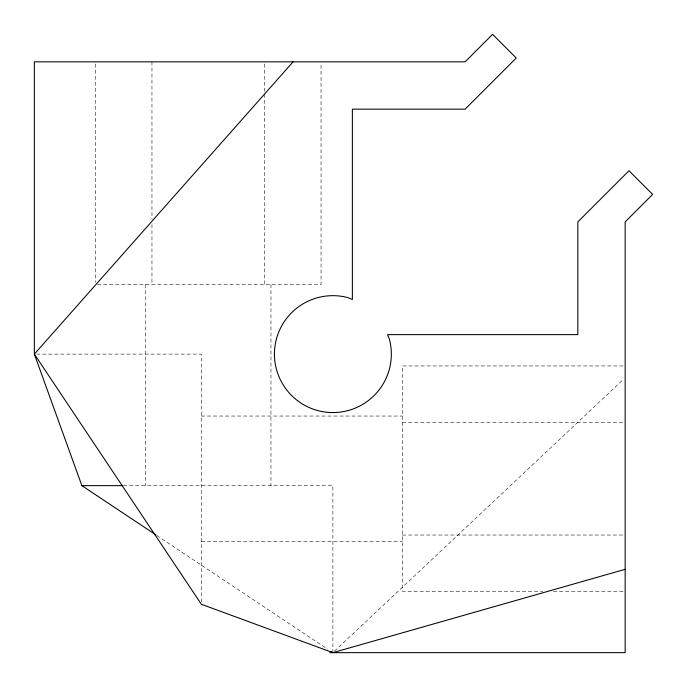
<?xml version="1.0" encoding="UTF-8"?>
<svg xmlns="http://www.w3.org/2000/svg" width="687" height="687" viewBox="0 0 687 687"><rect width="100%" height="100%" fill="white"/><g stroke="black" fill="none" stroke-linecap="round" stroke-linejoin="round"><path stroke-width="0.52" stroke-dasharray="3.44 2.58" d="M334.449 651.182L623.598 379.181M97.511 284.521L321.052 284.521L321.052 63.985M36.488 354.114L201.36 354.114L201.36 604.259M623.015 365.948L402.479 365.948L402.479 591.413L542.721 591.413M201.36 416.047L402.479 416.047M402.479 422.307L623.015 422.307M123.48 485.64L332.886 485.64L332.886 652.65M402.479 535.044L623.015 535.044M201.36 541.304L402.479 541.304M553.43 591.413L623.015 591.413M156.902 535.559L327.527 649.086M270.953 284.521L270.953 485.64M264.693 63.985L264.693 284.521M151.956 61.839L151.956 219.222M151.956 224.572L151.956 284.521M145.696 284.521L145.696 485.64M95.587 63.985L95.587 282.383"/><path stroke-width="1.03" d="M293.066 61.839L34.35 354.114L81.865 485.64L156.009 534.967M329.751 652.65L625.161 652.65L625.161 221.892L652.65 194.404L628.991 170.745L577.836 221.892L577.836 334.629L387.545 334.629L389.349 338.983A58.455 58.455 0 0 1 337.978 412.346A58.455 58.455 0 0 1 274.654 349.022A58.455 58.455 0 0 1 348.017 297.651L352.371 299.455L352.371 109.164L465.108 109.164L516.255 58.009L492.596 34.35L465.108 61.839L34.35 61.839L34.35 354.114L201.36 604.259L332.886 652.65L625.161 569.317M81.865 485.64L122.63 485.64M331.1 651.465L332.886 652.65"/></g></svg>
